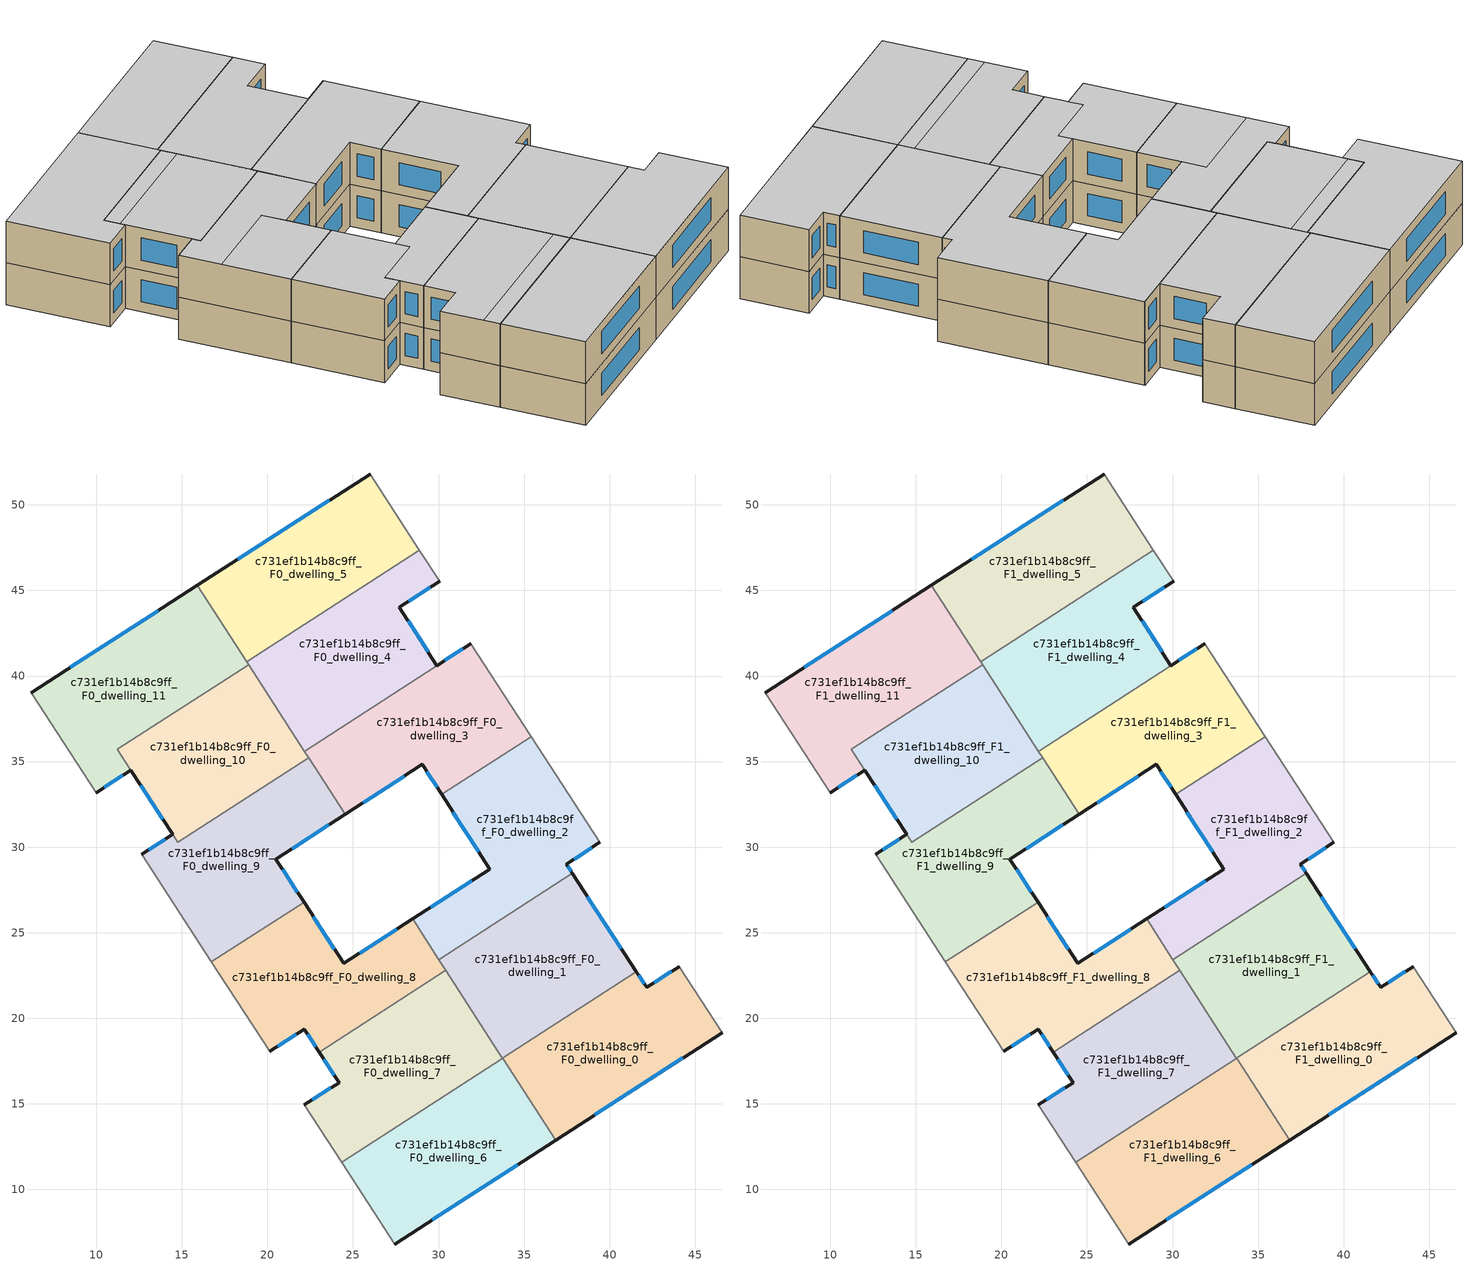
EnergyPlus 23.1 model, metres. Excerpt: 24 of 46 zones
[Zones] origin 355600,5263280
c731ef1b14b8c9ff_F0_dwelling_0
 floor ground (EU_floor_Construction): 44.06,23.02 46.57,19.15 36.84,12.87 33.74,17.67 41.56,22.72 42.16,21.8 z0
 wall outside (EU_wall_Construction): 36.84,12.87 46.57,19.15 / 44.06,23.02 42.16,21.8 41.56,22.72 z0:3
 wall to c731ef1b14b8c9ff_F0_dwelling_1 (EU_wall_Construction): 41.56,22.72 33.74,17.67 z0:3
 wall adiabatic (EU_wall_Construction): 46.57,19.15 44.06,23.02 z0:3
 wall to c731ef1b14b8c9ff_F0_dwelling_6 (EU_wall_Construction): 33.75,17.65 36.84,12.87 z0:3
 wall to c731ef1b14b8c9ff_F0_dwelling_7 (EU_wall_Construction): 33.74,17.67 33.75,17.65 z0:3
 window (EU_Window_Construction): 39.12,14.35 44.29,17.68 / 42.02,22.01 41.7,22.5 / 43.62,22.73 42.6,22.08 z0.7:2.3
c731ef1b14b8c9ff_F0_dwelling_1
 floor ground (EU_floor_Construction): 37.83,28.46 41.56,22.72 33.74,17.67 30.03,23.43 z0
 wall outside (EU_wall_Construction): 41.56,22.72 37.83,28.46 z0:3
 wall to c731ef1b14b8c9ff_F0_dwelling_2 (EU_wall_Construction): 37.83,28.46 30.03,23.43 z0:3
 wall to c731ef1b14b8c9ff_F0_dwelling_7 (EU_wall_Construction): 30.43,22.81 33.74,17.67 z0:3
 wall to c731ef1b14b8c9ff_F0_dwelling_8 (EU_wall_Construction): 30.03,23.43 30.43,22.81 z0:3
 window (EU_Window_Construction): 40.68,24.07 38.7,27.12 z0.7:2.3
c731ef1b14b8c9ff_F0_dwelling_10
 floor ground (EU_floor_Construction): 18.9,40.66 22.41,35.22 14.76,30.28 11.23,35.71 z0
 wall outside (EU_wall_Construction): 12.03,34.49 14.46,30.74 z0:3
 wall to c731ef1b14b8c9ff_F0_dwelling_9 (EU_wall_Construction): 14.46,30.74 14.76,30.28 22.41,35.22 z0:3
 wall to c731ef1b14b8c9ff_F0_dwelling_11 (EU_wall_Construction): 18.9,40.66 11.23,35.71 12.02,34.5 z0:3
 wall to c731ef1b14b8c9ff_F0_dwelling_4 (EU_wall_Construction): 22.17,35.6 18.9,40.66 z0:3
 wall to c731ef1b14b8c9ff_F0_dwelling_3 (EU_wall_Construction): 22.41,35.22 22.17,35.6 z0:3
 window (EU_Window_Construction): 12.6,33.61 13.89,31.62 z0.7:2.3
c731ef1b14b8c9ff_F0_dwelling_11
 floor ground (EU_floor_Construction): 15.91,45.29 18.9,40.66 11.23,35.71 12.02,34.5 10,33.19 6.21,39.03 z0
 wall outside (EU_wall_Construction): 15.91,45.29 6.21,39.03 / 10,33.19 12.02,34.5 z0:3
 wall adiabatic (EU_wall_Construction): 6.21,39.03 10,33.19 z0:3
 wall to c731ef1b14b8c9ff_F0_dwelling_5 (EU_wall_Construction): 18.78,40.84 15.91,45.29 z0:3
 wall to c731ef1b14b8c9ff_F0_dwelling_4 (EU_wall_Construction): 18.9,40.66 18.78,40.84 z0:3
 window (EU_Window_Construction): 13.63,43.82 8.48,40.5 / 10.48,33.5 11.55,34.19 z0.7:2.3
c731ef1b14b8c9ff_F0_dwelling_2
 floor ground (EU_floor_Construction): 35.41,36.45 39.43,30.27 37.47,29.01 37.83,28.46 30.03,23.43 28.49,25.8 33.01,28.72 30.18,33.08 z0
 wall outside (EU_wall_Construction): 30.18,33.08 33.01,28.72 28.49,25.8 / 37.83,28.46 37.47,29.01 39.43,30.27 z0:3
 wall to c731ef1b14b8c9ff_F0_dwelling_3 (EU_wall_Construction): 35.41,36.45 30.18,33.08 z0:3
 wall adiabatic (EU_wall_Construction): 39.43,30.27 35.41,36.45 z0:3
 wall to c731ef1b14b8c9ff_F0_dwelling_8 (EU_wall_Construction): 28.49,25.8 30.03,23.43 z0:3
 window (EU_Window_Construction): 31.95,28.03 29.55,26.49 / 30.84,32.05 32.34,29.74 / 37.93,29.3 38.97,29.98 / 37.75,28.59 37.56,28.88 z0.7:2.3
c731ef1b14b8c9ff_F0_dwelling_3
 floor ground (EU_floor_Construction): 31.89,41.88 35.41,36.45 30.18,33.08 29.04,34.83 24.54,31.92 22.17,35.6 z0
 wall outside (EU_wall_Construction): 24.54,31.92 29.04,34.83 30.18,33.08 z0:3
 wall to c731ef1b14b8c9ff_F0_dwelling_4 (EU_wall_Construction): 31.89,41.88 22.17,35.6 z0:3
 wall adiabatic (EU_wall_Construction): 35.41,36.45 31.89,41.88 z0:3
 wall to c731ef1b14b8c9ff_F0_dwelling_9 (EU_wall_Construction): 22.41,35.22 24.54,31.92 z0:3
 window (EU_Window_Construction): 25.6,32.6 27.99,34.15 / 29.31,34.42 29.91,33.49 z0.7:2.3
c731ef1b14b8c9ff_F0_dwelling_4
 floor ground (EU_floor_Construction): 30.06,45.55 27.7,44.03 29.91,40.62 31.88,41.89 31.89,41.88 22.17,35.6 18.78,40.84 28.88,47.37 z0
 wall outside (EU_wall_Construction): 31.88,41.89 29.91,40.62 27.7,44.03 30.06,45.55 z0:3
 wall to c731ef1b14b8c9ff_F0_dwelling_5 (EU_wall_Construction): 28.88,47.37 18.78,40.84 z0:3
 wall adiabatic (EU_wall_Construction): 30.06,45.55 28.88,47.37 / 31.89,41.88 31.88,41.89 z0:3
 window (EU_Window_Construction): 28.25,44.38 29.51,45.19 / 29.39,41.42 28.22,43.23 / 31.42,41.59 30.37,40.91 z0.7:2.3
c731ef1b14b8c9ff_F0_dwelling_5
 floor ground (EU_floor_Construction): 26,51.81 28.88,47.37 18.78,40.84 15.91,45.29 z0
 wall outside (EU_wall_Construction): 26,51.81 15.91,45.29 z0:3
 wall adiabatic (EU_wall_Construction): 28.88,47.37 26,51.81 z0:3
 window (EU_Window_Construction): 23.63,50.28 18.28,46.82 z0.7:2.3
c731ef1b14b8c9ff_F0_dwelling_6
 floor ground (EU_floor_Construction): 33.75,17.65 36.84,12.87 27.43,6.8 24.34,11.57 z0
 wall outside (EU_wall_Construction): 27.43,6.8 36.84,12.87 z0:3
 wall adiabatic (EU_wall_Construction): 24.34,11.57 27.43,6.8 z0:3
 wall to c731ef1b14b8c9ff_F0_dwelling_7 (EU_wall_Construction): 33.75,17.65 24.34,11.57 z0:3
 window (EU_Window_Construction): 29.64,8.23 34.63,11.45 z0.7:2.3
c731ef1b14b8c9ff_F0_dwelling_7
 floor ground (EU_floor_Construction): 30.43,22.8 33.75,17.65 24.34,11.57 22.16,14.93 24.18,16.24 23.02,18.02 z0
 wall outside (EU_wall_Construction): 23.02,18.02 24.18,16.24 22.16,14.93 z0:3
 wall to c731ef1b14b8c9ff_F0_dwelling_8 (EU_wall_Construction): 30.43,22.8 23.02,18.02 z0:3
 wall adiabatic (EU_wall_Construction): 22.16,14.93 24.34,11.57 z0:3
 window (EU_Window_Construction): 23.71,15.93 22.63,15.24 / 23.29,17.6 23.91,16.66 z0.7:2.3
c731ef1b14b8c9ff_F0_dwelling_8
 floor ground (EU_floor_Construction): 28.49,25.8 30.43,22.8 23.02,18.02 22.15,19.37 20.12,18.06 16.73,23.29 22.14,26.78 24.46,23.2 z0
 wall outside (EU_wall_Construction): 28.49,25.8 24.46,23.2 22.14,26.78 / 20.12,18.06 22.15,19.37 23.02,18.02 z0:3
 wall to c731ef1b14b8c9ff_F0_dwelling_9 (EU_wall_Construction): 22.14,26.78 16.73,23.29 z0:3
 wall adiabatic (EU_wall_Construction): 16.73,23.29 20.12,18.06 z0:3
 window (EU_Window_Construction): 23.92,24.04 22.69,25.94 / 27.55,25.19 25.41,23.81 / 22.35,19.05 22.81,18.34 / 20.6,18.37 21.67,19.06 z0.7:2.3
c731ef1b14b8c9ff_F0_dwelling_9
 floor ground (EU_floor_Construction): 22.41,35.22 24.54,31.92 20.5,29.3 22.14,26.78 16.73,23.29 12.65,29.58 14.46,30.74 14.76,30.28 z0
 wall outside (EU_wall_Construction): 14.46,30.74 12.65,29.58 / 22.14,26.78 20.5,29.3 24.54,31.92 z0:3
 wall adiabatic (EU_wall_Construction): 12.65,29.58 16.73,23.29 z0:3
 window (EU_Window_Construction): 14.04,30.47 13.07,29.85 / 21.45,29.92 23.59,31.31 / 21.75,27.37 20.88,28.71 z0.7:2.3
c731ef1b14b8c9ff_F1_dwelling_0
 floor to c731ef1b14b8c9ff_F0_dwelling_0 (EU_floor_Construction): 44.06,23.02 46.57,19.15 36.84,12.87 33.74,17.67 41.56,22.72 42.16,21.8 z3
 wall outside (EU_wall_Construction): 36.84,12.87 46.57,19.15 / 44.06,23.02 42.16,21.8 41.56,22.72 z3:6
 wall to c731ef1b14b8c9ff_F1_dwelling_1 (EU_wall_Construction): 41.56,22.72 33.74,17.67 z3:6
 wall adiabatic (EU_wall_Construction): 46.57,19.15 44.06,23.02 z3:6
 wall to c731ef1b14b8c9ff_F1_dwelling_6 (EU_wall_Construction): 33.75,17.65 36.84,12.87 z3:6
 wall to c731ef1b14b8c9ff_F1_dwelling_7 (EU_wall_Construction): 33.74,17.67 33.75,17.65 z3:6
 window (EU_Window_Construction): 39.12,14.35 44.29,17.68 / 42.02,22.01 41.7,22.5 / 43.62,22.73 42.6,22.08 z3.7:5.3
 ceiling to c731ef1b14b8c9ff_F2_dwelling_0 (EU_floor_Construction): 46.57,19.15 44.06,23.02 42.16,21.8 41.56,22.72 33.74,17.67 36.84,12.87 z6
c731ef1b14b8c9ff_F1_dwelling_1
 floor to c731ef1b14b8c9ff_F0_dwelling_1 (EU_floor_Construction): 37.83,28.46 41.56,22.72 33.74,17.67 30.03,23.43 z3
 wall outside (EU_wall_Construction): 41.56,22.72 37.83,28.46 z3:6
 wall to c731ef1b14b8c9ff_F1_dwelling_2 (EU_wall_Construction): 37.83,28.46 30.03,23.43 z3:6
 wall to c731ef1b14b8c9ff_F1_dwelling_7 (EU_wall_Construction): 30.43,22.81 33.74,17.67 z3:6
 wall to c731ef1b14b8c9ff_F1_dwelling_8 (EU_wall_Construction): 30.03,23.43 30.43,22.81 z3:6
 window (EU_Window_Construction): 40.68,24.07 38.7,27.12 z3.7:5.3
 ceiling to c731ef1b14b8c9ff_F2_dwelling_1 (EU_floor_Construction): 41.56,22.72 37.83,28.46 30.03,23.43 33.74,17.67 z6
c731ef1b14b8c9ff_F1_dwelling_10
 floor to c731ef1b14b8c9ff_F0_dwelling_10 (EU_floor_Construction): 18.9,40.66 22.41,35.22 14.76,30.28 11.23,35.71 z3
 wall outside (EU_wall_Construction): 12.03,34.49 14.46,30.74 z3:6
 wall to c731ef1b14b8c9ff_F1_dwelling_9 (EU_wall_Construction): 14.46,30.74 14.76,30.28 22.41,35.22 z3:6
 wall to c731ef1b14b8c9ff_F1_dwelling_11 (EU_wall_Construction): 18.9,40.66 11.23,35.71 12.02,34.5 z3:6
 wall to c731ef1b14b8c9ff_F1_dwelling_4 (EU_wall_Construction): 22.17,35.6 18.9,40.66 z3:6
 wall to c731ef1b14b8c9ff_F1_dwelling_3 (EU_wall_Construction): 22.41,35.22 22.17,35.6 z3:6
 window (EU_Window_Construction): 12.6,33.61 13.89,31.62 z3.7:5.3
 ceiling to c731ef1b14b8c9ff_F2_dwelling_9 (EU_floor_Construction): 22.41,35.22 19.5,39.73 11.84,34.79 12.03,34.49 14.76,30.28 z6
 ceiling to c731ef1b14b8c9ff_F2_dwelling_10 (EU_floor_Construction): 19.5,39.73 18.9,40.66 11.23,35.71 12.02,34.5 11.84,34.79 z6
c731ef1b14b8c9ff_F1_dwelling_11
 floor to c731ef1b14b8c9ff_F0_dwelling_11 (EU_floor_Construction): 15.91,45.29 18.9,40.66 11.23,35.71 12.02,34.5 10,33.19 6.21,39.03 z3
 wall outside (EU_wall_Construction): 15.91,45.29 6.21,39.03 / 10,33.19 12.02,34.5 z3:6
 wall adiabatic (EU_wall_Construction): 6.21,39.03 10,33.19 z3:6
 wall to c731ef1b14b8c9ff_F1_dwelling_5 (EU_wall_Construction): 18.78,40.84 15.91,45.29 z3:6
 wall to c731ef1b14b8c9ff_F1_dwelling_4 (EU_wall_Construction): 18.9,40.66 18.78,40.84 z3:6
 window (EU_Window_Construction): 13.63,43.82 8.48,40.5 / 10.48,33.5 11.55,34.19 z3.7:5.3
 ceiling to c731ef1b14b8c9ff_F2_dwelling_10 (EU_floor_Construction): 12.02,34.5 11.23,35.71 18.9,40.66 15.91,45.29 6.21,39.03 10,33.19 z6
c731ef1b14b8c9ff_F1_dwelling_2
 floor to c731ef1b14b8c9ff_F0_dwelling_2 (EU_floor_Construction): 35.41,36.45 39.43,30.27 37.47,29.01 37.83,28.46 30.03,23.43 28.49,25.8 33.01,28.72 30.18,33.08 z3
 wall outside (EU_wall_Construction): 30.18,33.08 33.01,28.72 28.49,25.8 / 37.83,28.46 37.47,29.01 39.43,30.27 z3:6
 wall to c731ef1b14b8c9ff_F1_dwelling_3 (EU_wall_Construction): 35.41,36.45 30.18,33.08 z3:6
 wall adiabatic (EU_wall_Construction): 39.43,30.27 35.41,36.45 z3:6
 wall to c731ef1b14b8c9ff_F1_dwelling_8 (EU_wall_Construction): 28.49,25.8 30.03,23.43 z3:6
 window (EU_Window_Construction): 31.95,28.03 29.55,26.49 / 30.84,32.05 32.34,29.74 / 37.93,29.3 38.97,29.98 / 37.75,28.59 37.56,28.88 z3.7:5.3
 ceiling to c731ef1b14b8c9ff_F2_dwelling_2 (EU_floor_Construction): 37.83,28.46 37.47,29.01 39.43,30.27 35.41,36.45 30.18,33.08 33.01,28.72 28.49,25.8 30.03,23.43 z6
c731ef1b14b8c9ff_F1_dwelling_3
 floor to c731ef1b14b8c9ff_F0_dwelling_3 (EU_floor_Construction): 31.89,41.88 35.41,36.45 30.18,33.08 29.04,34.83 24.54,31.92 22.17,35.6 z3
 wall outside (EU_wall_Construction): 24.54,31.92 29.04,34.83 30.18,33.08 z3:6
 wall to c731ef1b14b8c9ff_F1_dwelling_4 (EU_wall_Construction): 31.89,41.88 22.17,35.6 z3:6
 wall adiabatic (EU_wall_Construction): 35.41,36.45 31.89,41.88 z3:6
 wall to c731ef1b14b8c9ff_F1_dwelling_9 (EU_wall_Construction): 22.41,35.22 24.54,31.92 z3:6
 window (EU_Window_Construction): 25.6,32.6 27.99,34.15 / 29.31,34.42 29.91,33.49 z3.7:5.3
 ceiling to c731ef1b14b8c9ff_F2_dwelling_3 (EU_floor_Construction): 35.41,36.45 31.89,41.88 22.17,35.6 24.54,31.92 29.04,34.83 30.18,33.08 z6
c731ef1b14b8c9ff_F1_dwelling_4
 floor to c731ef1b14b8c9ff_F0_dwelling_4 (EU_floor_Construction): 30.06,45.55 27.7,44.03 29.91,40.62 31.88,41.89 31.89,41.88 22.17,35.6 18.78,40.84 28.88,47.37 z3
 wall outside (EU_wall_Construction): 31.88,41.89 29.91,40.62 27.7,44.03 30.06,45.55 z3:6
 wall to c731ef1b14b8c9ff_F1_dwelling_5 (EU_wall_Construction): 28.88,47.37 18.78,40.84 z3:6
 wall adiabatic (EU_wall_Construction): 30.06,45.55 28.88,47.37 / 31.89,41.88 31.88,41.89 z3:6
 window (EU_Window_Construction): 28.25,44.38 29.51,45.19 / 29.39,41.42 28.22,43.23 / 31.42,41.59 30.37,40.91 z3.7:5.3
 ceiling to c731ef1b14b8c9ff_F2_dwelling_4 (EU_floor_Construction): 29.91,40.62 27.7,44.03 30.06,45.55 28.88,47.37 18.78,40.84 22.17,35.6 31.89,41.88 31.88,41.89 z6
c731ef1b14b8c9ff_F1_dwelling_5
 floor to c731ef1b14b8c9ff_F0_dwelling_5 (EU_floor_Construction): 26,51.81 28.88,47.37 18.78,40.84 15.91,45.29 z3
 wall outside (EU_wall_Construction): 26,51.81 15.91,45.29 z3:6
 wall adiabatic (EU_wall_Construction): 28.88,47.37 26,51.81 z3:6
 window (EU_Window_Construction): 23.63,50.28 18.28,46.82 z3.7:5.3
 ceiling to c731ef1b14b8c9ff_F2_dwelling_5 (EU_floor_Construction): 28.88,47.37 26,51.81 15.91,45.29 18.78,40.84 z6
c731ef1b14b8c9ff_F1_dwelling_6
 floor to c731ef1b14b8c9ff_F0_dwelling_6 (EU_floor_Construction): 33.75,17.65 36.84,12.87 27.43,6.8 24.34,11.57 z3
 wall outside (EU_wall_Construction): 27.43,6.8 36.84,12.87 z3:6
 wall adiabatic (EU_wall_Construction): 24.34,11.57 27.43,6.8 z3:6
 wall to c731ef1b14b8c9ff_F1_dwelling_7 (EU_wall_Construction): 33.75,17.65 24.34,11.57 z3:6
 window (EU_Window_Construction): 29.64,8.23 34.63,11.45 z3.7:5.3
 ceiling to c731ef1b14b8c9ff_F2_dwelling_6 (EU_floor_Construction): 36.84,12.87 33.75,17.65 24.34,11.57 27.43,6.8 z6
c731ef1b14b8c9ff_F1_dwelling_7
 floor to c731ef1b14b8c9ff_F0_dwelling_7 (EU_floor_Construction): 30.43,22.8 33.75,17.65 24.34,11.57 22.16,14.93 24.18,16.24 23.02,18.02 z3
 wall outside (EU_wall_Construction): 23.02,18.02 24.18,16.24 22.16,14.93 z3:6
 wall to c731ef1b14b8c9ff_F1_dwelling_8 (EU_wall_Construction): 30.43,22.8 23.02,18.02 z3:6
 wall adiabatic (EU_wall_Construction): 22.16,14.93 24.34,11.57 z3:6
 window (EU_Window_Construction): 23.71,15.93 22.63,15.24 / 23.29,17.6 23.91,16.66 z3.7:5.3
 ceiling to c731ef1b14b8c9ff_F2_dwelling_7 (EU_floor_Construction): 33.14,18.61 30.43,22.8 23.02,18.03 24.18,16.24 22.16,14.93 23.72,12.52 z6
 ceiling to c731ef1b14b8c9ff_F2_dwelling_6 (EU_floor_Construction): 33.75,17.65 33.14,18.61 23.72,12.52 24.34,11.57 z6
c731ef1b14b8c9ff_F1_dwelling_8
 floor to c731ef1b14b8c9ff_F0_dwelling_8 (EU_floor_Construction): 28.49,25.8 30.43,22.8 23.02,18.02 22.15,19.37 20.12,18.06 16.73,23.29 22.14,26.78 24.46,23.2 z3
 wall outside (EU_wall_Construction): 28.49,25.8 24.46,23.2 22.14,26.78 / 20.12,18.06 22.15,19.37 23.02,18.02 z3:6
 wall to c731ef1b14b8c9ff_F1_dwelling_9 (EU_wall_Construction): 22.14,26.78 16.73,23.29 z3:6
 wall adiabatic (EU_wall_Construction): 16.73,23.29 20.12,18.06 z3:6
 window (EU_Window_Construction): 23.92,24.04 22.69,25.94 / 27.55,25.19 25.41,23.81 / 22.35,19.05 22.81,18.34 / 20.6,18.37 21.67,19.06 z3.7:5.3
 ceiling to c731ef1b14b8c9ff_F2_dwelling_8 (EU_floor_Construction): 22.15,19.37 21.59,20.21 24.98,22.4 22.14,26.78 16.73,23.29 20.12,18.06 z6
 ceiling to c731ef1b14b8c9ff_F2_dwelling_7 (EU_floor_Construction): 30.43,22.8 28.49,25.8 24.46,23.2 24.98,22.4 21.6,20.21 23.02,18.03 z6
c731ef1b14b8c9ff_F1_dwelling_9
 floor to c731ef1b14b8c9ff_F0_dwelling_9 (EU_floor_Construction): 22.41,35.22 24.54,31.92 20.5,29.3 22.14,26.78 16.73,23.29 12.65,29.58 14.46,30.74 14.76,30.28 z3
 wall outside (EU_wall_Construction): 14.46,30.74 12.65,29.58 / 22.14,26.78 20.5,29.3 24.54,31.92 z3:6
 wall adiabatic (EU_wall_Construction): 12.65,29.58 16.73,23.29 z3:6
 window (EU_Window_Construction): 14.04,30.47 13.07,29.85 / 21.45,29.92 23.59,31.31 / 21.75,27.37 20.88,28.71 z3.7:5.3
 ceiling to c731ef1b14b8c9ff_F2_dwelling_9 (EU_floor_Construction): 20.5,29.3 24.54,31.92 22.41,35.22 14.76,30.28 14.46,30.74 12.65,29.58 14.18,27.22 19.59,30.71 z6
 ceiling to c731ef1b14b8c9ff_F2_dwelling_8 (EU_floor_Construction): 22.14,26.78 19.59,30.71 14.18,27.22 16.73,23.29 z6
[Building]
EU S2 Campaign: North Axis=0; Terrain=City; Solar Distribution=FullExterior
[Site:Location]
Budapest.Ferenc.Liszt.Intl.AP: Latitude=47.437; Longitude=19.256; Time Zone=1; Elevation=185
[SizingPeriod:WeatherFileDays]
AnnualSizingPeriod: Begin Month=1; Begin Day of Month=1; End Month=12; End Day of Month=31; Day of Week for Start Day=Monday; Use Weather File Daylight Saving Period=No; Use Weather File Rain and Snow Indicators=No
[MATERIAL]
EU_InternalMass_Material: Roughness=MediumRough; Thickness=0.1; Conductivity=1; Density=1800; Specific Heat=900; Thermal Absorptance=0.9; Solar Absorptance=0.7; Visible Absorptance=0.7
[MATERIAL:NOMASS] Roughness=MediumRough; Thermal Absorptance=0.9; Solar Absorptance=0.7; Visible Absorptance=0.7
Name | Thermal Resistance
EU_wall_NoMass | 0.832559
EU_floor_NoMass | 0.872794
[WINDOWMATERIAL:SIMPLEGLAZINGSYSTEM]
EU_Window_SimpleGlazing: UFactor=2.79869; Solar Heat Gain Coefficient=0.75; Visible Transmittance=0.75
[CONSTRUCTION]
EU_wall_Construction: EU_wall_NoMass
EU_floor_Construction: EU_floor_NoMass
EU_Window_Construction: EU_Window_SimpleGlazing
EU_InternalMass_Construction: EU_InternalMass_Material
[ZONE] Type=1; Multiplier=1; Ceiling Height=autocalculate; Floor Area=autocalculate; Part of Total Floor Area=Yes
Name | Volume
c731ef1b14b8c9ff_F0_dwelling_0; c731ef1b14b8c9ff_F1_dwelling_0; c731ef1b14b8c9ff_F0_dwelling_2; c731ef1b14b8c9ff_F1_dwelling_2 | 191.009
c731ef1b14b8c9ff_F0_dwelling_1; c731ef1b14b8c9ff_F1_dwelling_1; c731ef1b14b8c9ff_F0_dwelling_6; c731ef1b14b8c9ff_F1_dwelling_6 | 191.015
c731ef1b14b8c9ff_F0_dwelling_10; c731ef1b14b8c9ff_F1_dwelling_10 | 176.994
c731ef1b14b8c9ff_F0_dwelling_11; c731ef1b14b8c9ff_F1_dwelling_11 | 201.452
c731ef1b14b8c9ff_F0_dwelling_3; c731ef1b14b8c9ff_F1_dwelling_3 | 191.017
c731ef1b14b8c9ff_F0_dwelling_4; c731ef1b14b8c9ff_F1_dwelling_4 | 191.026
c731ef1b14b8c9ff_F0_dwelling_5; c731ef1b14b8c9ff_F1_dwelling_5 | 191.001
c731ef1b14b8c9ff_F0_dwelling_7; c731ef1b14b8c9ff_F1_dwelling_7 | 191.047
c731ef1b14b8c9ff_F0_dwelling_8; c731ef1b14b8c9ff_F1_dwelling_8 | 190.998
c731ef1b14b8c9ff_F0_dwelling_9; c731ef1b14b8c9ff_F1_dwelling_9 | 194.602
[INTERNALMASS] Construction=EU_InternalMass_Construction
Name | Zone or ZoneList | Surface Area
c731ef1b14b8c9ff_F0_dwelling_0_EU_InternalMass | c731ef1b14b8c9ff_F0_dwelling_0 | 63.6699
c731ef1b14b8c9ff_F0_dwelling_1_EU_InternalMass | c731ef1b14b8c9ff_F0_dwelling_1 | 63.6718
c731ef1b14b8c9ff_F0_dwelling_2_EU_InternalMass | c731ef1b14b8c9ff_F0_dwelling_2 | 63.6697
c731ef1b14b8c9ff_F0_dwelling_3_EU_InternalMass | c731ef1b14b8c9ff_F0_dwelling_3 | 63.6724
c731ef1b14b8c9ff_F0_dwelling_4_EU_InternalMass | c731ef1b14b8c9ff_F0_dwelling_4 | 63.6755
c731ef1b14b8c9ff_F0_dwelling_5_EU_InternalMass | c731ef1b14b8c9ff_F0_dwelling_5 | 63.6669
c731ef1b14b8c9ff_F0_dwelling_6_EU_InternalMass | c731ef1b14b8c9ff_F0_dwelling_6 | 63.6717
c731ef1b14b8c9ff_F0_dwelling_7_EU_InternalMass | c731ef1b14b8c9ff_F0_dwelling_7 | 63.6824
c731ef1b14b8c9ff_F0_dwelling_8_EU_InternalMass | c731ef1b14b8c9ff_F0_dwelling_8 | 63.6659
c731ef1b14b8c9ff_F0_dwelling_9_EU_InternalMass | c731ef1b14b8c9ff_F0_dwelling_9 | 64.866
c731ef1b14b8c9ff_F0_dwelling_10_EU_InternalMass | c731ef1b14b8c9ff_F0_dwelling_10 | 59.0039
c731ef1b14b8c9ff_F0_dwelling_11_EU_InternalMass | c731ef1b14b8c9ff_F0_dwelling_11 | 67.1535
c731ef1b14b8c9ff_F1_dwelling_0_EU_InternalMass | c731ef1b14b8c9ff_F1_dwelling_0 | 63.6699
c731ef1b14b8c9ff_F1_dwelling_1_EU_InternalMass | c731ef1b14b8c9ff_F1_dwelling_1 | 63.6718
c731ef1b14b8c9ff_F1_dwelling_2_EU_InternalMass | c731ef1b14b8c9ff_F1_dwelling_2 | 63.6697
c731ef1b14b8c9ff_F1_dwelling_3_EU_InternalMass | c731ef1b14b8c9ff_F1_dwelling_3 | 63.6724
c731ef1b14b8c9ff_F1_dwelling_4_EU_InternalMass | c731ef1b14b8c9ff_F1_dwelling_4 | 63.6755
c731ef1b14b8c9ff_F1_dwelling_5_EU_InternalMass | c731ef1b14b8c9ff_F1_dwelling_5 | 63.6669
c731ef1b14b8c9ff_F1_dwelling_6_EU_InternalMass | c731ef1b14b8c9ff_F1_dwelling_6 | 63.6717
c731ef1b14b8c9ff_F1_dwelling_7_EU_InternalMass | c731ef1b14b8c9ff_F1_dwelling_7 | 63.6824
c731ef1b14b8c9ff_F1_dwelling_8_EU_InternalMass | c731ef1b14b8c9ff_F1_dwelling_8 | 63.6659
c731ef1b14b8c9ff_F1_dwelling_9_EU_InternalMass | c731ef1b14b8c9ff_F1_dwelling_9 | 64.866
c731ef1b14b8c9ff_F1_dwelling_10_EU_InternalMass | c731ef1b14b8c9ff_F1_dwelling_10 | 59.0039
c731ef1b14b8c9ff_F1_dwelling_11_EU_InternalMass | c731ef1b14b8c9ff_F1_dwelling_11 | 67.1535
[OTHEREQUIPMENT] Fuel Type=Electricity; Design Level Calculation Method=Watts/Area; Power per Zone Floor Area=1; Fraction Latent=0; Fraction Radiant=0; Fraction Lost=0; Carbon Dioxide Generation Rate=0; EndUse Subcategory=EU_Step8_InternalGains
Name | Zone or ZoneList or Space or SpaceList | Schedule
EU_Step8_InternalGain_c731ef1b14b8c9ff_F0_dwelling_0_f000 | c731ef1b14b8c9ff_F0_dwelling_0 | EU_Step8_GainSchedule_c731ef1b14b8c9ff_F0_dwelling_0_f000
EU_Step8_InternalGain_c731ef1b14b8c9ff_F0_dwelling_1_f000 | c731ef1b14b8c9ff_F0_dwelling_1 | EU_Step8_GainSchedule_c731ef1b14b8c9ff_F0_dwelling_1_f000
EU_Step8_InternalGain_c731ef1b14b8c9ff_F0_dwelling_2_f000 | c731ef1b14b8c9ff_F0_dwelling_2 | EU_Step8_GainSchedule_c731ef1b14b8c9ff_F0_dwelling_2_f000
EU_Step8_InternalGain_c731ef1b14b8c9ff_F0_dwelling_3_f000 | c731ef1b14b8c9ff_F0_dwelling_3 | EU_Step8_GainSchedule_c731ef1b14b8c9ff_F0_dwelling_3_f000
EU_Step8_InternalGain_c731ef1b14b8c9ff_F0_dwelling_4_f000 | c731ef1b14b8c9ff_F0_dwelling_4 | EU_Step8_GainSchedule_c731ef1b14b8c9ff_F0_dwelling_4_f000
EU_Step8_InternalGain_c731ef1b14b8c9ff_F0_dwelling_5_f000 | c731ef1b14b8c9ff_F0_dwelling_5 | EU_Step8_GainSchedule_c731ef1b14b8c9ff_F0_dwelling_5_f000
EU_Step8_InternalGain_c731ef1b14b8c9ff_F0_dwelling_6_f000 | c731ef1b14b8c9ff_F0_dwelling_6 | EU_Step8_GainSchedule_c731ef1b14b8c9ff_F0_dwelling_6_f000
EU_Step8_InternalGain_c731ef1b14b8c9ff_F0_dwelling_7_f000 | c731ef1b14b8c9ff_F0_dwelling_7 | EU_Step8_GainSchedule_c731ef1b14b8c9ff_F0_dwelling_7_f000
EU_Step8_InternalGain_c731ef1b14b8c9ff_F0_dwelling_8_f000 | c731ef1b14b8c9ff_F0_dwelling_8 | EU_Step8_GainSchedule_c731ef1b14b8c9ff_F0_dwelling_8_f000
EU_Step8_InternalGain_c731ef1b14b8c9ff_F0_dwelling_9_f000 | c731ef1b14b8c9ff_F0_dwelling_9 | EU_Step8_GainSchedule_c731ef1b14b8c9ff_F0_dwelling_9_f000
EU_Step8_InternalGain_c731ef1b14b8c9ff_F0_dwelling_10_f000 | c731ef1b14b8c9ff_F0_dwelling_10 | EU_Step8_GainSchedule_c731ef1b14b8c9ff_F0_dwelling_10_f000
EU_Step8_InternalGain_c731ef1b14b8c9ff_F0_dwelling_11_f000 | c731ef1b14b8c9ff_F0_dwelling_11 | EU_Step8_GainSchedule_c731ef1b14b8c9ff_F0_dwelling_11_f000
EU_Step8_InternalGain_c731ef1b14b8c9ff_F1_dwelling_0_f000 | c731ef1b14b8c9ff_F1_dwelling_0 | EU_Step8_GainSchedule_c731ef1b14b8c9ff_F1_dwelling_0_f000
EU_Step8_InternalGain_c731ef1b14b8c9ff_F1_dwelling_1_f000 | c731ef1b14b8c9ff_F1_dwelling_1 | EU_Step8_GainSchedule_c731ef1b14b8c9ff_F1_dwelling_1_f000
EU_Step8_InternalGain_c731ef1b14b8c9ff_F1_dwelling_2_f000 | c731ef1b14b8c9ff_F1_dwelling_2 | EU_Step8_GainSchedule_c731ef1b14b8c9ff_F1_dwelling_2_f000
EU_Step8_InternalGain_c731ef1b14b8c9ff_F1_dwelling_3_f000 | c731ef1b14b8c9ff_F1_dwelling_3 | EU_Step8_GainSchedule_c731ef1b14b8c9ff_F1_dwelling_3_f000
EU_Step8_InternalGain_c731ef1b14b8c9ff_F1_dwelling_4_f000 | c731ef1b14b8c9ff_F1_dwelling_4 | EU_Step8_GainSchedule_c731ef1b14b8c9ff_F1_dwelling_4_f000
EU_Step8_InternalGain_c731ef1b14b8c9ff_F1_dwelling_5_f000 | c731ef1b14b8c9ff_F1_dwelling_5 | EU_Step8_GainSchedule_c731ef1b14b8c9ff_F1_dwelling_5_f000
EU_Step8_InternalGain_c731ef1b14b8c9ff_F1_dwelling_6_f000 | c731ef1b14b8c9ff_F1_dwelling_6 | EU_Step8_GainSchedule_c731ef1b14b8c9ff_F1_dwelling_6_f000
EU_Step8_InternalGain_c731ef1b14b8c9ff_F1_dwelling_7_f000 | c731ef1b14b8c9ff_F1_dwelling_7 | EU_Step8_GainSchedule_c731ef1b14b8c9ff_F1_dwelling_7_f000
EU_Step8_InternalGain_c731ef1b14b8c9ff_F1_dwelling_8_f000 | c731ef1b14b8c9ff_F1_dwelling_8 | EU_Step8_GainSchedule_c731ef1b14b8c9ff_F1_dwelling_8_f000
EU_Step8_InternalGain_c731ef1b14b8c9ff_F1_dwelling_9_f000 | c731ef1b14b8c9ff_F1_dwelling_9 | EU_Step8_GainSchedule_c731ef1b14b8c9ff_F1_dwelling_9_f000
EU_Step8_InternalGain_c731ef1b14b8c9ff_F1_dwelling_10_f000 | c731ef1b14b8c9ff_F1_dwelling_10 | EU_Step8_GainSchedule_c731ef1b14b8c9ff_F1_dwelling_10_f000
EU_Step8_InternalGain_c731ef1b14b8c9ff_F1_dwelling_11_f000 | c731ef1b14b8c9ff_F1_dwelling_11 | EU_Step8_GainSchedule_c731ef1b14b8c9ff_F1_dwelling_11_f000
[ZONEVENTILATION:DESIGNFLOWRATE] Schedule=EU_AlwaysOn; Design Flow Rate Calculation Method=AirChanges/Hour; Air Changes per Hour=0.475469; Ventilation Type=Natural; Fan Pressure Rise=0; Fan Total Efficiency=1; Constant Term Coefficient=1; Temperature Term Coefficient=0; Velocity Term Coefficient=0; Velocity Squared Term Coefficient=0; Minimum Indoor Temperature=-100; Maximum Indoor Temperature=100; Delta Temperature=-100; Minimum Outdoor Temperature=-100; Maximum Outdoor Temperature=100; Maximum Wind Speed=40
Name | Zone or ZoneList or Space or SpaceList
EU_ConstantAir_c731ef1b14b8c9ff_F0_dwelling_0 | c731ef1b14b8c9ff_F0_dwelling_0
EU_ConstantAir_c731ef1b14b8c9ff_F0_dwelling_1 | c731ef1b14b8c9ff_F0_dwelling_1
EU_ConstantAir_c731ef1b14b8c9ff_F0_dwelling_2 | c731ef1b14b8c9ff_F0_dwelling_2
EU_ConstantAir_c731ef1b14b8c9ff_F0_dwelling_3 | c731ef1b14b8c9ff_F0_dwelling_3
EU_ConstantAir_c731ef1b14b8c9ff_F0_dwelling_4 | c731ef1b14b8c9ff_F0_dwelling_4
EU_ConstantAir_c731ef1b14b8c9ff_F0_dwelling_5 | c731ef1b14b8c9ff_F0_dwelling_5
EU_ConstantAir_c731ef1b14b8c9ff_F0_dwelling_6 | c731ef1b14b8c9ff_F0_dwelling_6
EU_ConstantAir_c731ef1b14b8c9ff_F0_dwelling_7 | c731ef1b14b8c9ff_F0_dwelling_7
EU_ConstantAir_c731ef1b14b8c9ff_F0_dwelling_8 | c731ef1b14b8c9ff_F0_dwelling_8
EU_ConstantAir_c731ef1b14b8c9ff_F0_dwelling_9 | c731ef1b14b8c9ff_F0_dwelling_9
EU_ConstantAir_c731ef1b14b8c9ff_F0_dwelling_10 | c731ef1b14b8c9ff_F0_dwelling_10
EU_ConstantAir_c731ef1b14b8c9ff_F0_dwelling_11 | c731ef1b14b8c9ff_F0_dwelling_11
EU_ConstantAir_c731ef1b14b8c9ff_F1_dwelling_0 | c731ef1b14b8c9ff_F1_dwelling_0
EU_ConstantAir_c731ef1b14b8c9ff_F1_dwelling_1 | c731ef1b14b8c9ff_F1_dwelling_1
EU_ConstantAir_c731ef1b14b8c9ff_F1_dwelling_2 | c731ef1b14b8c9ff_F1_dwelling_2
EU_ConstantAir_c731ef1b14b8c9ff_F1_dwelling_3 | c731ef1b14b8c9ff_F1_dwelling_3
EU_ConstantAir_c731ef1b14b8c9ff_F1_dwelling_4 | c731ef1b14b8c9ff_F1_dwelling_4
EU_ConstantAir_c731ef1b14b8c9ff_F1_dwelling_5 | c731ef1b14b8c9ff_F1_dwelling_5
EU_ConstantAir_c731ef1b14b8c9ff_F1_dwelling_6 | c731ef1b14b8c9ff_F1_dwelling_6
EU_ConstantAir_c731ef1b14b8c9ff_F1_dwelling_7 | c731ef1b14b8c9ff_F1_dwelling_7
EU_ConstantAir_c731ef1b14b8c9ff_F1_dwelling_8 | c731ef1b14b8c9ff_F1_dwelling_8
EU_ConstantAir_c731ef1b14b8c9ff_F1_dwelling_9 | c731ef1b14b8c9ff_F1_dwelling_9
EU_ConstantAir_c731ef1b14b8c9ff_F1_dwelling_10 | c731ef1b14b8c9ff_F1_dwelling_10
EU_ConstantAir_c731ef1b14b8c9ff_F1_dwelling_11 | c731ef1b14b8c9ff_F1_dwelling_11
[HVACTEMPLATE:THERMOSTAT] Constant Heating Setpoint=20; Constant Cooling Setpoint=50
EU_HeatOnly_c731ef1b14b8c9ff_F0_dwelling_0; EU_HeatOnly_c731ef1b14b8c9ff_F0_dwelling_1; EU_HeatOnly_c731ef1b14b8c9ff_F0_dwelling_2; EU_HeatOnly_c731ef1b14b8c9ff_F0_dwelling_3; EU_HeatOnly_c731ef1b14b8c9ff_F0_dwelling_4; EU_HeatOnly_c731ef1b14b8c9ff_F0_dwelling_5; EU_HeatOnly_c731ef1b14b8c9ff_F0_dwelling_6; EU_HeatOnly_c731ef1b14b8c9ff_F0_dwelling_7; EU_HeatOnly_c731ef1b14b8c9ff_F0_dwelling_8; EU_HeatOnly_c731ef1b14b8c9ff_F0_dwelling_9; EU_HeatOnly_c731ef1b14b8c9ff_F0_dwelling_10; EU_HeatOnly_c731ef1b14b8c9ff_F0_dwelling_11; EU_HeatOnly_c731ef1b14b8c9ff_F1_dwelling_0; EU_HeatOnly_c731ef1b14b8c9ff_F1_dwelling_1; EU_HeatOnly_c731ef1b14b8c9ff_F1_dwelling_2; EU_HeatOnly_c731ef1b14b8c9ff_F1_dwelling_3; EU_HeatOnly_c731ef1b14b8c9ff_F1_dwelling_4; EU_HeatOnly_c731ef1b14b8c9ff_F1_dwelling_5; EU_HeatOnly_c731ef1b14b8c9ff_F1_dwelling_6; EU_HeatOnly_c731ef1b14b8c9ff_F1_dwelling_7; EU_HeatOnly_c731ef1b14b8c9ff_F1_dwelling_8; EU_HeatOnly_c731ef1b14b8c9ff_F1_dwelling_9; EU_HeatOnly_c731ef1b14b8c9ff_F1_dwelling_10; EU_HeatOnly_c731ef1b14b8c9ff_F1_dwelling_11; EU_HeatOnly_c731ef1b14b8c9ff_F2_dwelling_0; EU_HeatOnly_c731ef1b14b8c9ff_F2_dwelling_1; EU_HeatOnly_c731ef1b14b8c9ff_F2_dwelling_2; EU_HeatOnly_c731ef1b14b8c9ff_F2_dwelling_3; EU_HeatOnly_c731ef1b14b8c9ff_F2_dwelling_4; EU_HeatOnly_c731ef1b14b8c9ff_F2_dwelling_5; EU_HeatOnly_c731ef1b14b8c9ff_F2_dwelling_6; EU_HeatOnly_c731ef1b14b8c9ff_F2_dwelling_7; EU_HeatOnly_c731ef1b14b8c9ff_F2_dwelling_8; EU_HeatOnly_c731ef1b14b8c9ff_F2_dwelling_9; EU_HeatOnly_c731ef1b14b8c9ff_F2_dwelling_10; EU_HeatOnly_c731ef1b14b8c9ff_F3_dwelling_0; EU_HeatOnly_c731ef1b14b8c9ff_F3_dwelling_1; EU_HeatOnly_c731ef1b14b8c9ff_F3_dwelling_2; EU_HeatOnly_c731ef1b14b8c9ff_F3_dwelling_3; EU_HeatOnly_c731ef1b14b8c9ff_F3_dwelling_4; EU_HeatOnly_c731ef1b14b8c9ff_F3_dwelling_5; EU_HeatOnly_c731ef1b14b8c9ff_F3_dwelling_6; EU_HeatOnly_c731ef1b14b8c9ff_F3_dwelling_7; EU_HeatOnly_c731ef1b14b8c9ff_F3_dwelling_8; EU_HeatOnly_c731ef1b14b8c9ff_F3_dwelling_9; EU_HeatOnly_c731ef1b14b8c9ff_F3_dwelling_10
[HVACTEMPLATE:ZONE:IDEALLOADSAIRSYSTEM] System Availability Schedule=EU_AlwaysOn; Maximum Heating Supply Air Temperature=50; Minimum Cooling Supply Air Temperature=13; Maximum Heating Supply Air Humidity Ratio=0.0156; Minimum Cooling Supply Air Humidity Ratio=0.0077; Heating Limit=NoLimit; Cooling Limit=NoLimit; Heating Availability Schedule=EU_AlwaysOn; Cooling Availability Schedule=EU_CoolingOff; Dehumidification Control Type=ConstantSensibleHeatRatio; Cooling Sensible Heat Ratio=0.7; Dehumidification Setpoint=60; Humidification Control Type=None; Humidification Setpoint=30; Outdoor Air Method=None; Outdoor Air Flow Rate per Person=0.00944; Outdoor Air Flow Rate per Zone Floor Area=0; Outdoor Air Flow Rate per Zone=0; Demand Controlled Ventilation Type=None; Outdoor Air Economizer Type=NoEconomizer; Heat Recovery Type=None; Sensible Heat Recovery Effectiveness=0.7; Latent Heat Recovery Effectiveness=0.65
Name | Template Thermostat
c731ef1b14b8c9ff_F0_dwelling_0 | EU_HeatOnly_c731ef1b14b8c9ff_F0_dwelling_0
c731ef1b14b8c9ff_F0_dwelling_1 | EU_HeatOnly_c731ef1b14b8c9ff_F0_dwelling_1
c731ef1b14b8c9ff_F0_dwelling_2 | EU_HeatOnly_c731ef1b14b8c9ff_F0_dwelling_2
c731ef1b14b8c9ff_F0_dwelling_3 | EU_HeatOnly_c731ef1b14b8c9ff_F0_dwelling_3
c731ef1b14b8c9ff_F0_dwelling_4 | EU_HeatOnly_c731ef1b14b8c9ff_F0_dwelling_4
c731ef1b14b8c9ff_F0_dwelling_5 | EU_HeatOnly_c731ef1b14b8c9ff_F0_dwelling_5
c731ef1b14b8c9ff_F0_dwelling_6 | EU_HeatOnly_c731ef1b14b8c9ff_F0_dwelling_6
c731ef1b14b8c9ff_F0_dwelling_7 | EU_HeatOnly_c731ef1b14b8c9ff_F0_dwelling_7
c731ef1b14b8c9ff_F0_dwelling_8 | EU_HeatOnly_c731ef1b14b8c9ff_F0_dwelling_8
c731ef1b14b8c9ff_F0_dwelling_9 | EU_HeatOnly_c731ef1b14b8c9ff_F0_dwelling_9
c731ef1b14b8c9ff_F0_dwelling_10 | EU_HeatOnly_c731ef1b14b8c9ff_F0_dwelling_10
c731ef1b14b8c9ff_F0_dwelling_11 | EU_HeatOnly_c731ef1b14b8c9ff_F0_dwelling_11
c731ef1b14b8c9ff_F1_dwelling_0 | EU_HeatOnly_c731ef1b14b8c9ff_F1_dwelling_0
c731ef1b14b8c9ff_F1_dwelling_1 | EU_HeatOnly_c731ef1b14b8c9ff_F1_dwelling_1
c731ef1b14b8c9ff_F1_dwelling_2 | EU_HeatOnly_c731ef1b14b8c9ff_F1_dwelling_2
c731ef1b14b8c9ff_F1_dwelling_3 | EU_HeatOnly_c731ef1b14b8c9ff_F1_dwelling_3
c731ef1b14b8c9ff_F1_dwelling_4 | EU_HeatOnly_c731ef1b14b8c9ff_F1_dwelling_4
c731ef1b14b8c9ff_F1_dwelling_5 | EU_HeatOnly_c731ef1b14b8c9ff_F1_dwelling_5
c731ef1b14b8c9ff_F1_dwelling_6 | EU_HeatOnly_c731ef1b14b8c9ff_F1_dwelling_6
c731ef1b14b8c9ff_F1_dwelling_7 | EU_HeatOnly_c731ef1b14b8c9ff_F1_dwelling_7
c731ef1b14b8c9ff_F1_dwelling_8 | EU_HeatOnly_c731ef1b14b8c9ff_F1_dwelling_8
c731ef1b14b8c9ff_F1_dwelling_9 | EU_HeatOnly_c731ef1b14b8c9ff_F1_dwelling_9
c731ef1b14b8c9ff_F1_dwelling_10 | EU_HeatOnly_c731ef1b14b8c9ff_F1_dwelling_10
c731ef1b14b8c9ff_F1_dwelling_11 | EU_HeatOnly_c731ef1b14b8c9ff_F1_dwelling_11
[SIZING:ZONE] Zone Cooling Design Supply Air Temperature Input Method=SupplyAirTemperature; Zone Cooling Design Supply Air Temperature=13; Zone Heating Design Supply Air Temperature Input Method=SupplyAirTemperature; Zone Heating Design Supply Air Temperature=50; Zone Cooling Design Supply Air Humidity Ratio=0.008; Zone Heating Design Supply Air Humidity Ratio=0.008; Cooling Design Air Flow Method=DesignDay; Cooling Design Air Flow Rate=0; Cooling Minimum Air Flow per Zone Floor Area=0.000762; Cooling Minimum Air Flow=0; Cooling Minimum Air Flow Fraction=0.2; Heating Design Air Flow Method=DesignDay; Heating Design Air Flow Rate=0; Heating Maximum Air Flow per Zone Floor Area=0.002032; Heating Maximum Air Flow=0.141576; Heating Maximum Air Flow Fraction=0.3; Account for Dedicated Outdoor Air System=No; Dedicated Outdoor Air System Control Strategy=NeutralSupplyAir; Dedicated Outdoor Air Low Setpoint Temperature for Design=autosize; Dedicated Outdoor Air High Setpoint Temperature for Design=autosize; Zone Load Sizing Method=Sensible Load Only No Latent Load; Zone Latent Cooling Design Supply Air Humidity Ratio Input Method=HumidityRatioDifference; Zone Cooling Design Supply Air Humidity Ratio Difference=0.005; Zone Latent Heating Design Supply Air Humidity Ratio Input Method=HumidityRatioDifference; Zone Humidification Design Supply Air Humidity Ratio Difference=0.005
c731ef1b14b8c9ff_F0_dwelling_0; c731ef1b14b8c9ff_F0_dwelling_1; c731ef1b14b8c9ff_F0_dwelling_2; c731ef1b14b8c9ff_F0_dwelling_3; c731ef1b14b8c9ff_F0_dwelling_4; c731ef1b14b8c9ff_F0_dwelling_5; c731ef1b14b8c9ff_F0_dwelling_6; c731ef1b14b8c9ff_F0_dwelling_7; c731ef1b14b8c9ff_F0_dwelling_8; c731ef1b14b8c9ff_F0_dwelling_9; c731ef1b14b8c9ff_F0_dwelling_10; c731ef1b14b8c9ff_F0_dwelling_11; c731ef1b14b8c9ff_F1_dwelling_0; c731ef1b14b8c9ff_F1_dwelling_1; c731ef1b14b8c9ff_F1_dwelling_2; c731ef1b14b8c9ff_F1_dwelling_3; c731ef1b14b8c9ff_F1_dwelling_4; c731ef1b14b8c9ff_F1_dwelling_5; c731ef1b14b8c9ff_F1_dwelling_6; c731ef1b14b8c9ff_F1_dwelling_7; c731ef1b14b8c9ff_F1_dwelling_8; c731ef1b14b8c9ff_F1_dwelling_9; c731ef1b14b8c9ff_F1_dwelling_10; c731ef1b14b8c9ff_F1_dwelling_11
[SCHEDULE:CONSTANT]
Name | Hourly Value
EU_AlwaysOn | 1
EU_CoolingOff | 0
[SCHEDULE:FILE] Column Number=1; Rows to Skip at Top=0; Number of Hours of Data=8760; Column Separator=Comma; Interpolate to Timestep=No; Minutes per Item=60; Adjust Schedule for Daylight Savings=Yes
Name | File
EU_Step8_GainSchedule_c731ef1b14b8c9ff_F0_dwelling_0_f000 | ../../schedules/c731ef1b14b8c9ff/c731ef1b14b8c9ff_F0_dwelling_0_f000_gain.csv
EU_Step8_GainSchedule_c731ef1b14b8c9ff_F0_dwelling_1_f000 | ../../schedules/c731ef1b14b8c9ff/c731ef1b14b8c9ff_F0_dwelling_1_f000_gain.csv
EU_Step8_GainSchedule_c731ef1b14b8c9ff_F0_dwelling_2_f000 | ../../schedules/c731ef1b14b8c9ff/c731ef1b14b8c9ff_F0_dwelling_2_f000_gain.csv
EU_Step8_GainSchedule_c731ef1b14b8c9ff_F0_dwelling_3_f000 | ../../schedules/c731ef1b14b8c9ff/c731ef1b14b8c9ff_F0_dwelling_3_f000_gain.csv
EU_Step8_GainSchedule_c731ef1b14b8c9ff_F0_dwelling_4_f000 | ../../schedules/c731ef1b14b8c9ff/c731ef1b14b8c9ff_F0_dwelling_4_f000_gain.csv
EU_Step8_GainSchedule_c731ef1b14b8c9ff_F0_dwelling_5_f000 | ../../schedules/c731ef1b14b8c9ff/c731ef1b14b8c9ff_F0_dwelling_5_f000_gain.csv
EU_Step8_GainSchedule_c731ef1b14b8c9ff_F0_dwelling_6_f000 | ../../schedules/c731ef1b14b8c9ff/c731ef1b14b8c9ff_F0_dwelling_6_f000_gain.csv
EU_Step8_GainSchedule_c731ef1b14b8c9ff_F0_dwelling_7_f000 | ../../schedules/c731ef1b14b8c9ff/c731ef1b14b8c9ff_F0_dwelling_7_f000_gain.csv
EU_Step8_GainSchedule_c731ef1b14b8c9ff_F0_dwelling_8_f000 | ../../schedules/c731ef1b14b8c9ff/c731ef1b14b8c9ff_F0_dwelling_8_f000_gain.csv
EU_Step8_GainSchedule_c731ef1b14b8c9ff_F0_dwelling_9_f000 | ../../schedules/c731ef1b14b8c9ff/c731ef1b14b8c9ff_F0_dwelling_9_f000_gain.csv
EU_Step8_GainSchedule_c731ef1b14b8c9ff_F0_dwelling_10_f000 | ../../schedules/c731ef1b14b8c9ff/c731ef1b14b8c9ff_F0_dwelling_10_f000_gain.csv
EU_Step8_GainSchedule_c731ef1b14b8c9ff_F0_dwelling_11_f000 | ../../schedules/c731ef1b14b8c9ff/c731ef1b14b8c9ff_F0_dwelling_11_f000_gain.csv
EU_Step8_GainSchedule_c731ef1b14b8c9ff_F1_dwelling_0_f000 | ../../schedules/c731ef1b14b8c9ff/c731ef1b14b8c9ff_F1_dwelling_0_f000_gain.csv
EU_Step8_GainSchedule_c731ef1b14b8c9ff_F1_dwelling_1_f000 | ../../schedules/c731ef1b14b8c9ff/c731ef1b14b8c9ff_F1_dwelling_1_f000_gain.csv
EU_Step8_GainSchedule_c731ef1b14b8c9ff_F1_dwelling_2_f000 | ../../schedules/c731ef1b14b8c9ff/c731ef1b14b8c9ff_F1_dwelling_2_f000_gain.csv
EU_Step8_GainSchedule_c731ef1b14b8c9ff_F1_dwelling_3_f000 | ../../schedules/c731ef1b14b8c9ff/c731ef1b14b8c9ff_F1_dwelling_3_f000_gain.csv
EU_Step8_GainSchedule_c731ef1b14b8c9ff_F1_dwelling_4_f000 | ../../schedules/c731ef1b14b8c9ff/c731ef1b14b8c9ff_F1_dwelling_4_f000_gain.csv
EU_Step8_GainSchedule_c731ef1b14b8c9ff_F1_dwelling_5_f000 | ../../schedules/c731ef1b14b8c9ff/c731ef1b14b8c9ff_F1_dwelling_5_f000_gain.csv
EU_Step8_GainSchedule_c731ef1b14b8c9ff_F1_dwelling_6_f000 | ../../schedules/c731ef1b14b8c9ff/c731ef1b14b8c9ff_F1_dwelling_6_f000_gain.csv
EU_Step8_GainSchedule_c731ef1b14b8c9ff_F1_dwelling_7_f000 | ../../schedules/c731ef1b14b8c9ff/c731ef1b14b8c9ff_F1_dwelling_7_f000_gain.csv
EU_Step8_GainSchedule_c731ef1b14b8c9ff_F1_dwelling_8_f000 | ../../schedules/c731ef1b14b8c9ff/c731ef1b14b8c9ff_F1_dwelling_8_f000_gain.csv
EU_Step8_GainSchedule_c731ef1b14b8c9ff_F1_dwelling_9_f000 | ../../schedules/c731ef1b14b8c9ff/c731ef1b14b8c9ff_F1_dwelling_9_f000_gain.csv
EU_Step8_GainSchedule_c731ef1b14b8c9ff_F1_dwelling_10_f000 | ../../schedules/c731ef1b14b8c9ff/c731ef1b14b8c9ff_F1_dwelling_10_f000_gain.csv
EU_Step8_GainSchedule_c731ef1b14b8c9ff_F1_dwelling_11_f000 | ../../schedules/c731ef1b14b8c9ff/c731ef1b14b8c9ff_F1_dwelling_11_f000_gain.csv
